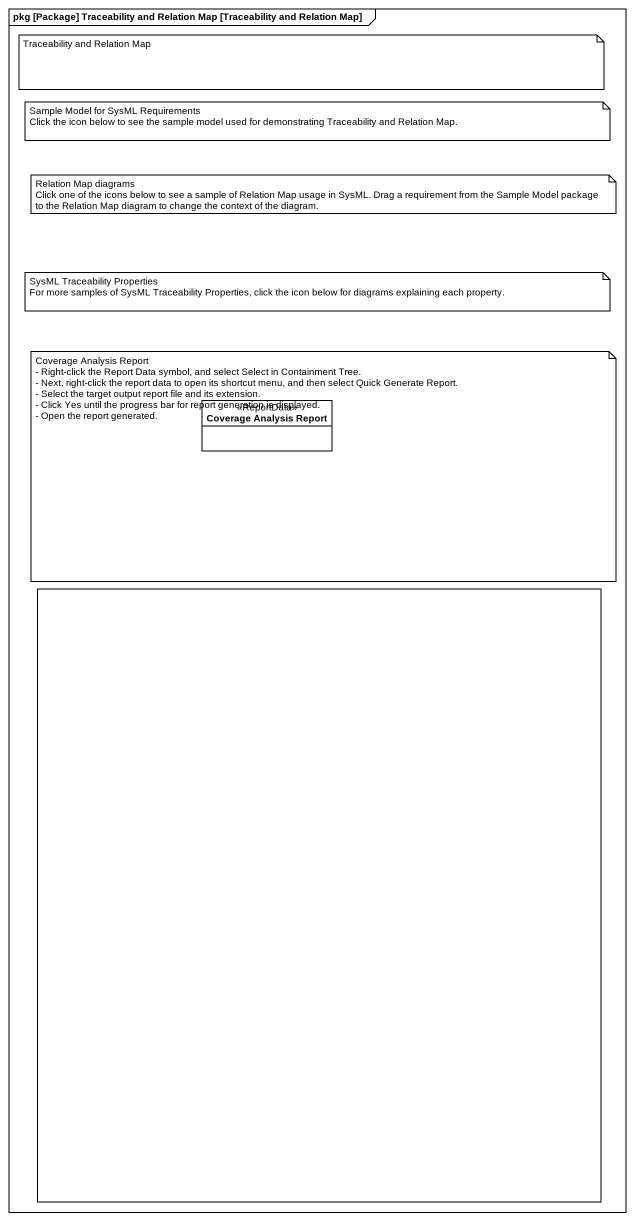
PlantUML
@startuml
mainframe pkg [Package] Traceability and Relation Map [Traceability and Relation Map]
allowmixing
hide circle
hide empty members
class "Coverage Analysis Report" as Coverage_Analysis_Report <<ReportData>>
rectangle " " as rectangle1
note as N1
  Traceability and Relation Map
end note
note as N2
  Sample Model for SysML Requirements
  Click the icon below to see the sample model used for demonstrating Traceability and Relation Map.
end note
note as N3
  Relation Map diagrams
  Click one of the icons below to see a sample of Relation Map usage in SysML. Drag a requirement from the Sample Model package to the Relation Map diagram to change the context of the diagram.
end note
note as N4
  SysML Traceability Properties
  For more samples of SysML Traceability Properties, click the icon below for diagrams explaining each property.
end note
note as N5
  Coverage Analysis Report
  - Right-click the Report Data symbol, and select Select in Containment Tree.
  - Next, right-click the report data to open its shortcut menu, and then select Quick Generate Report.
  - Select the target output report file and its extension.
  - Click Yes until the progress bar for report generation is displayed.
  - Open the report generated.
end note
@enduml
